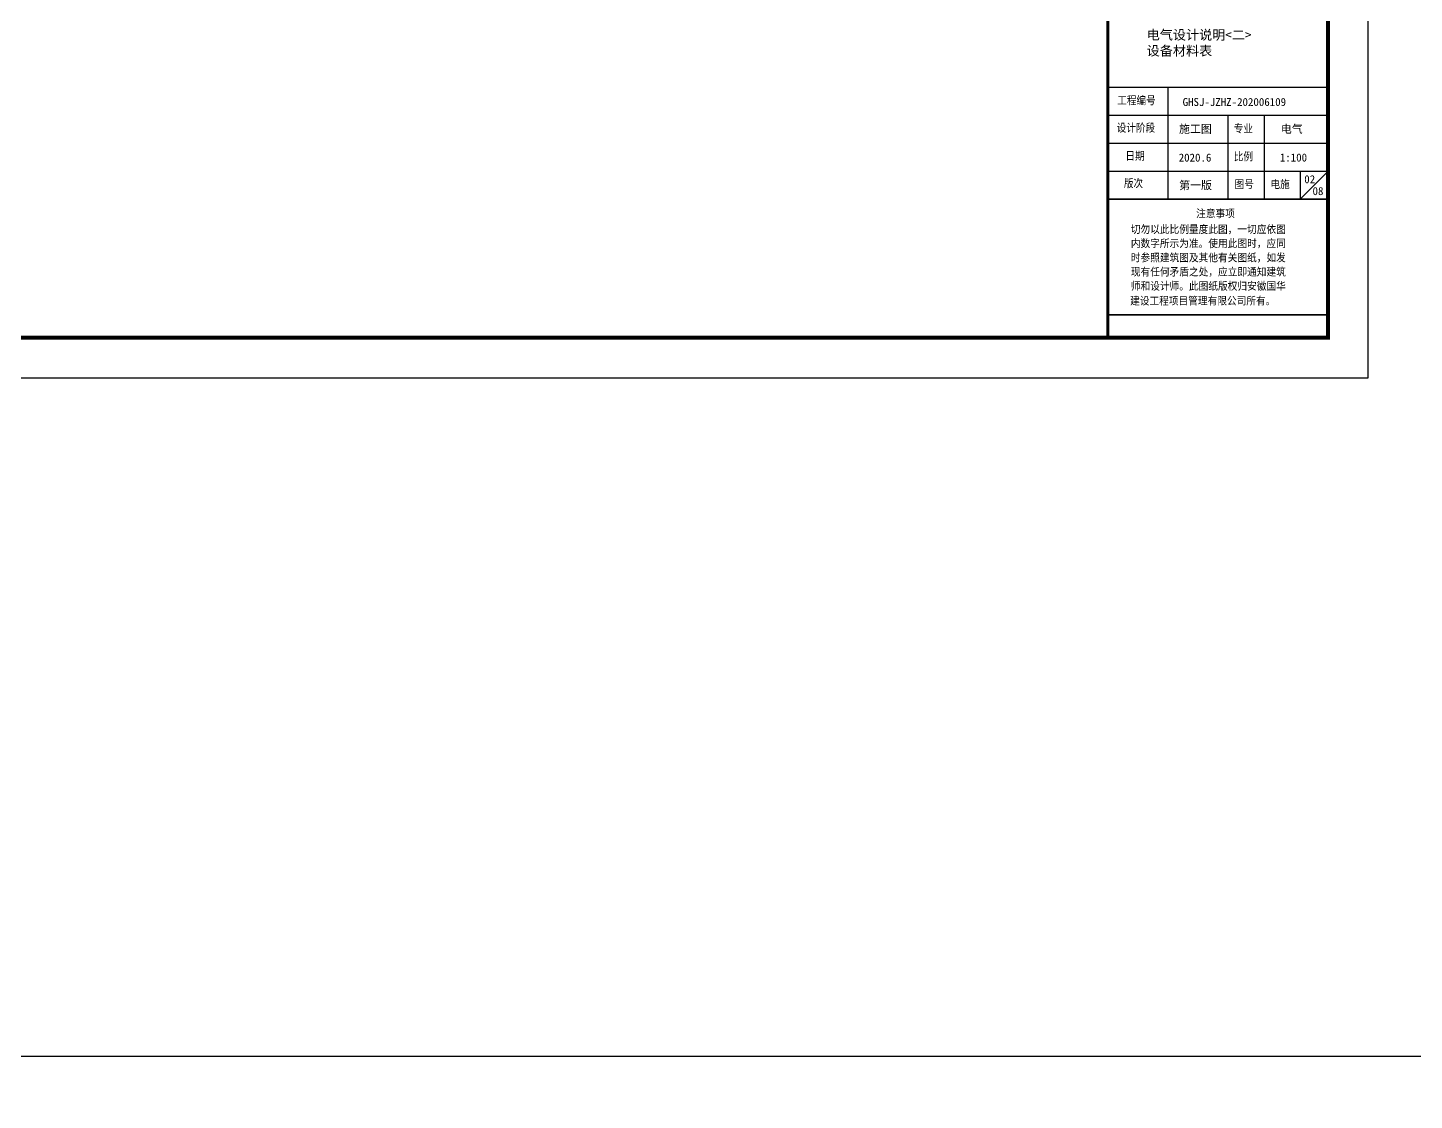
# Model space of a CAD drawing. Extents: x -417156 to 1571408, y 205758 to 1045562.
# Drawn here: x 952592 to 987235, y 985506 to 1012309 of the extents above; entities that cross this region are included whole.
import ezdxf

# ---------------------------------------------------------------- set-up
doc = ezdxf.new("R2010")
doc.units = 0
doc.header["$LTSCALE"] = 1000
doc.header["$MEASUREMENT"] = 0
for name, color, linetype in [('1', 7, 'CONTINUOUS'), ('PP-PM-TK', 7, 'CONTINUOUS'), ('PUB_TEXT', 7, 'CONTINUOUS'), ('PUB_TITLE', 4, 'CONTINUOUS'), ('TEL_TITLE', 7, 'CONTINUOUS')]:
    doc.layers.add(name, color=color, linetype=linetype)
doc.styles.add('-黑体', font='simhei.ttf', dxfattribs={"width": 0.8})
doc.styles.add('TQ', font='txt.shx', dxfattribs={"width": 0.8, "bigfont": 'hztxt.shx'})

msp = doc.modelspace()

# ---------------------------------------------------------------- linework, layer by layer
at = {"layer": '1', "color": 4}
for p, q in [((979580, 1010826), (985080, 1010826)), ((981080, 1010826), (981080, 1008026)), ((979580, 1010126), (985080, 1010126)), ((982580, 1010126), (982580, 1008026)), ((983484, 1010126), (983484, 1008026)), ((979580, 1009426), (985080, 1009426)), ((979580, 1008726), (985080, 1008726)), ((985080, 1008726), (984380, 1008026)), ((984380, 1008726), (984380, 1008026))]:
    msp.add_line(p, q, dxfattribs=at)
at = {"layer": '1', "color": 4, "const_width": 40}
msp.add_lwpolyline([(979580, 1008026), (985080, 1008026)], dxfattribs=at)
at = {"layer": 'PP-PM-TK', "color": 4}
for points, const_width in [([(979580, 1044562), (979580, 1004562)], 70), ([(979580, 1005133), (985080, 1005133)], 40)]:
    msp.add_lwpolyline(points, dxfattribs=dict(at, const_width=const_width))
at = {"layer": 'PUB_TITLE'}
msp.add_lwpolyline([(863197, 867803), (1031397, 867803), (1031397, 986603), (863197, 986603)], close=True, dxfattribs=at)
at = {"layer": 'TEL_TITLE'}
msp.add_lwpolyline([(926680, 1003562), (986080, 1003562), (986080, 1045562), (926680, 1045562)], close=True, dxfattribs=at)
at = {"layer": 'TEL_TITLE', "const_width": 100}
msp.add_lwpolyline([(929180, 1004562), (985080, 1004562), (985080, 1044562), (929180, 1044562)], close=True, dxfattribs=at)

# ---------------------------------------------------------------- texts
at = {"layer": 'PUB_TEXT', "color": 2, "style": 'TQ'}
for s, height, p in [('工程编号', 200, (979814, 1010375)), ('设计阶段', 200, (979800, 1009689)), ('专业', 200, (982725, 1009672)), ('日期', 200, (980019, 1008989)), ('比例', 200, (982725, 1008972)), ('版次', 200, (979979, 1008302)), ('图号', 200, (982747, 1008280)), ('电施', 200, (983643, 1008279)), ('注意事项', 193.6, (981784, 1007553)), ('切勿以此比例量度此图，一切应依图', 193.6, (980153, 1007157)), ('内数字所示为准。使用此图时，应同', 193.6, (980153, 1006804)), ('时参照建筑图及其他有关图纸，如发', 193.6, (980153, 1006449)), ('现有任何矛盾之处，应立即通知建筑', 193.6, (980153, 1006094)), ('师和设计师。此图纸版权归安徽国华', 193.6, (980153, 1005739)), ('建设工程项目管理有限公司所有。', 193.6, (980135, 1005370))]:
    msp.add_text(s, height=height, dxfattribs=at).set_placement(p)
at = {"layer": 'PUB_TITLE', "color": 6, "style": '-黑体'}
for s, p in [('电气设计说明<二>', (980549, 1012011)), ('设备材料表', (980549, 1011614))]:
    msp.add_text(s, height=240, dxfattribs=at).set_placement(p)
at = {"layer": 'PUB_TITLE', "color": 255, "style": '-黑体'}
for s, p in [('GHSJ-JZHZ-202006109', (981447, 1010353)), ('施工图', (981357, 1009679)), ('电气', (983900, 1009679)), ('2020.6', (981349, 1008964)), ('1:100', (983876, 1008965)), ('第一版', (981361, 1008272)), ('02', (984486, 1008423)), ('08', (984693, 1008127))]:
    msp.add_text(s, height=200, dxfattribs=at).set_placement(p)

doc.saveas('drawing.dxf')
